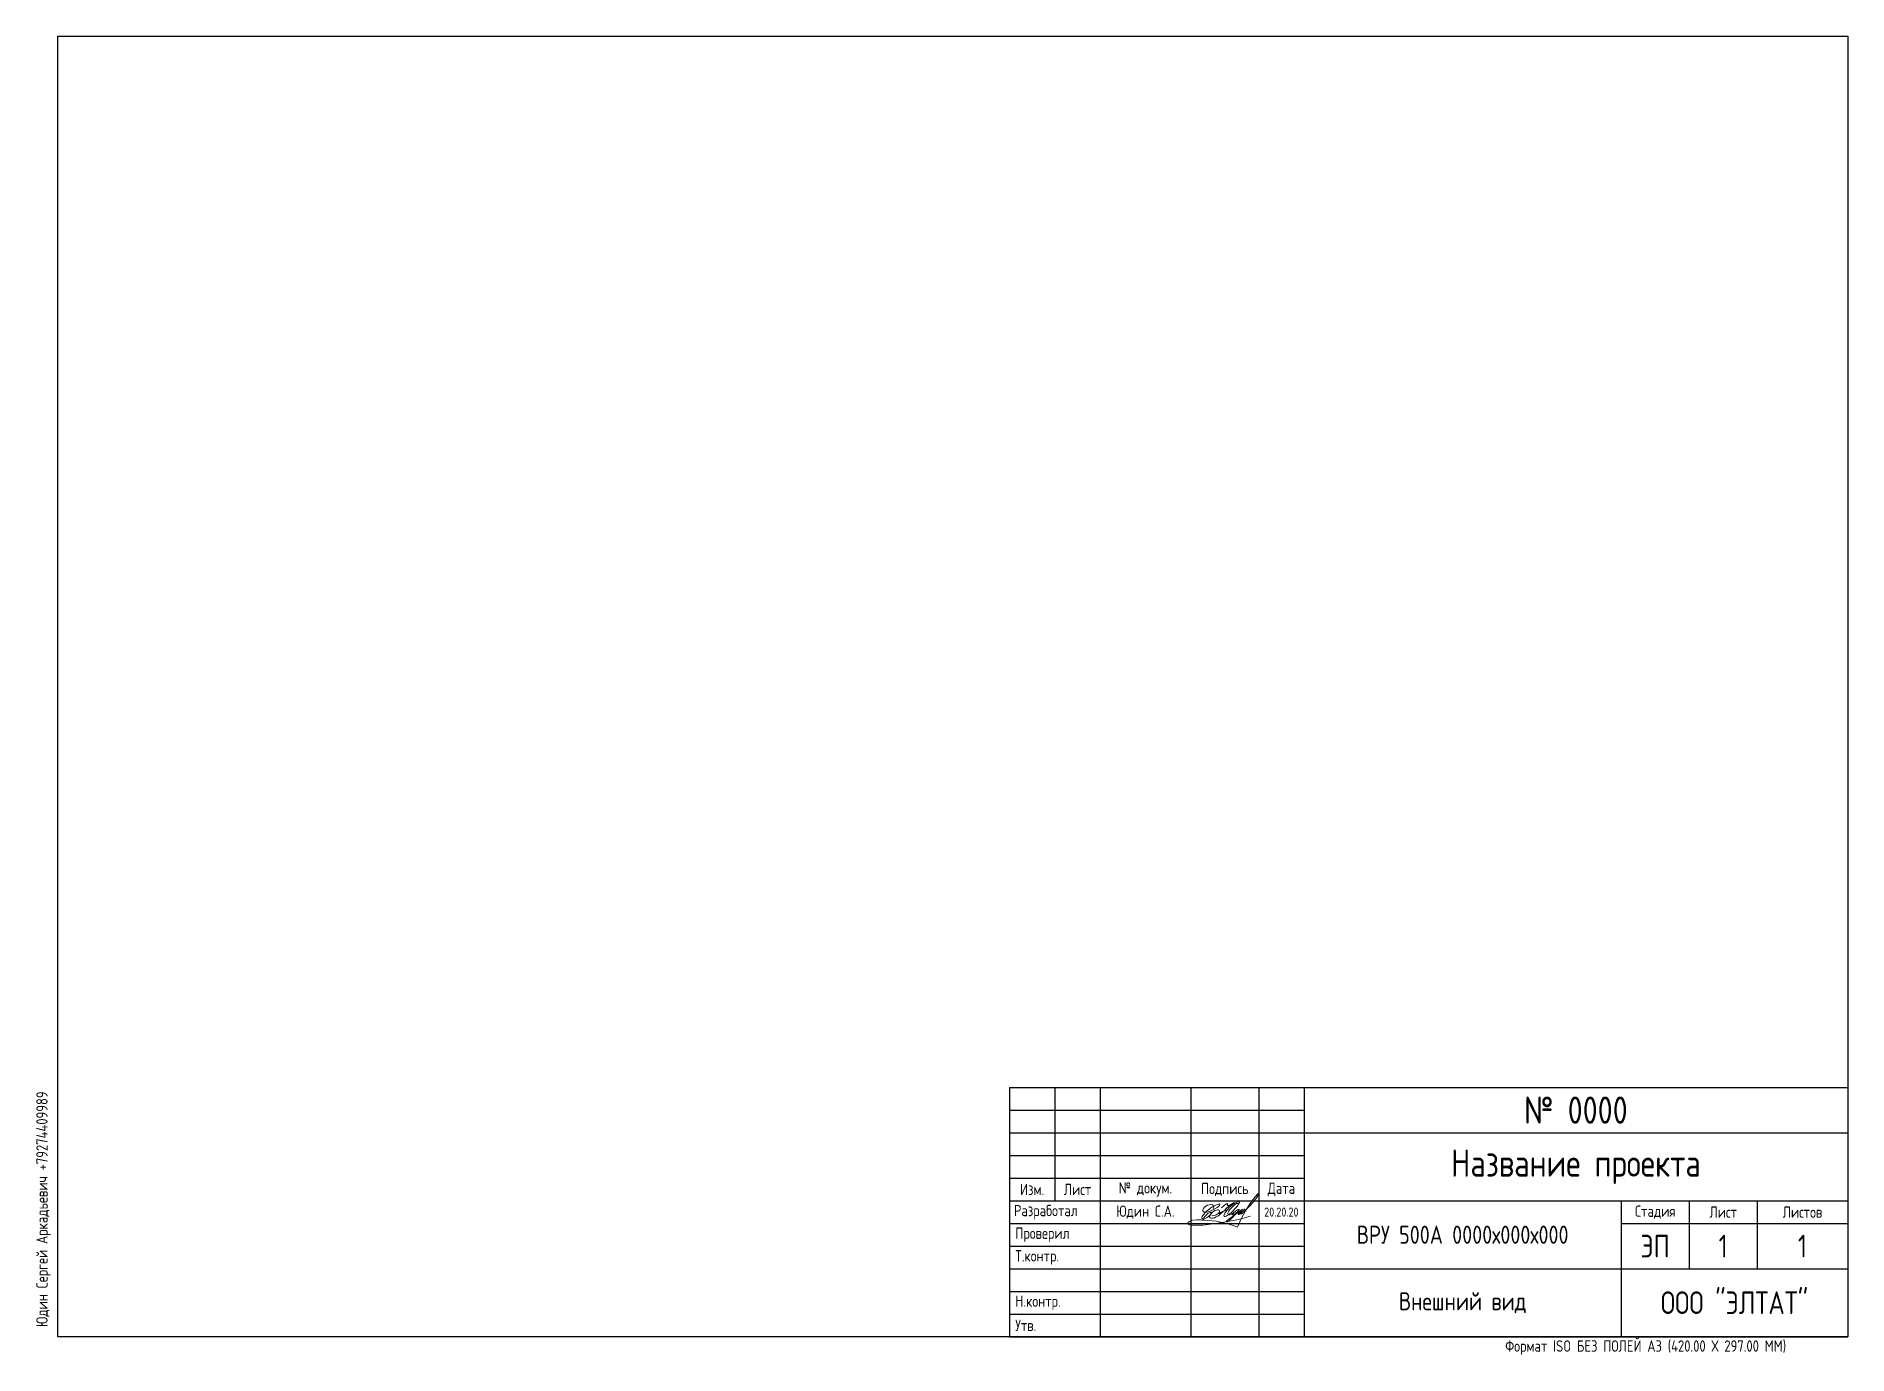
# Paper-space layout 'ГОРИЗОНТАЛЬНЫЙ А3' of a CAD drawing. Header units: millimetres. Extents: x 15 to 415, y 1 to 292.
import ezdxf

# ---------------------------------------------------------------- set-up
doc = ezdxf.new("R2010")
doc.units = ezdxf.units.MM
doc.linetypes.add('0', pattern=[0])
doc.layers.add('ТЕКСТ-РАМКА', color=7, linetype='Continuous', lineweight=0)
doc.styles.get("Standard").update_dxf_attribs({"font": 'arial.ttf'})
doc.styles.add('ГОСТ', font='eskd_win_2.shx', dxfattribs={"height": 6})

# ---------------------------------------------------------------- blocks, each defined once
blk = doc.blocks.new('*T5')
at = {"color": 0, "linetype": 'ByBlock', "lineweight": -2, "transparency": 16777216}
for p, q in [((0, 0), (185, 0)), ((0, 0), (0, -55)), ((10, 0), (10, -25)), ((20, 0), (20, -55)), ((40, 0), (40, -55)), ((55, 0), (55, -55)), ((65, 0), (65, -55)), ((185, 0), (185, -55)), ((0, -5), (65, -5)), ((0, -10), (185, -10)), ((0, -15), (65, -15)), ((0, -20), (65, -20)), ((0, -25), (185, -25)), ((135, -25), (135, -55)), ((150, -25), (150, -40)), ((165, -25), (165, -40)), ((0, -30), (65, -30)), ((135, -30), (185, -30)), ((0, -35), (65, -35)), ((0, -40), (185, -40)), ((0, -45), (65, -45)), ((0, -50), (65, -50)), ((0, -55), (185, -55))]:
    blk.add_line(p, q, dxfattribs=at)
at = {"color": 0, "linetype": '0', "lineweight": 0, "transparency": 16777216}
for s, insert, char_height, width, attachment_point in [('{\\fGOST type A|b0|i0|c204|p34;№ 0000}', (125, -5), 6, 120, 5), ('{\\fGOST type A|b0|i0|c204|p34;Название проекта}', (125, -17.5), 6, 120, 5), ('{\\fGOST type A|b0|i0|c204|p34;Изм.}', (5, -22.5), 2.5, 10, 5), ('{\\fGOST type A|b0|i0|c204|p34;Лист}', (15, -22.5), 2.5, 10, 5), ('{\\fGOST type A|b0|i0|c204|p34;№ докум.}', (30, -22.5), 2.5, 20, 5), ('{\\fGOST type A|b0|i0|c204|p34;Подпись}', (47.5, -22.5), 2.5, 15, 5), ('{\\fGOST type A|b0|i0|c204|p34;Дата}', (60, -22.5), 2.5, 10, 5), (' {\\fGOST type A|b0|i0|c204|p34;Разработал}', (0, -27.5), 2.5, 20, 4), ('{\\fGOST type A|b0|i0|c204|p34;Юдин С.А.}', (30, -27.5), 2.5, 20, 5), ('{\\fGOST type A|b0|i0|c204|p34;20.20.20}', (60, -27.5), 2, 10, 5), ('{\\fGOST type A|b0|i0|c204|p34;Стадия}', (142.5, -27.5), 2.5, 15, 5), ('{\\fGOST type A|b0|i0|c204|p34;Лист}', (157.5, -27.5), 2.5, 15, 5), ('{\\fGOST type A|b0|i0|c204|p34;Листов}', (175, -27.5), 2.5, 20, 5), ('{\\fGOST type A|b0|i0|c204|p34; Проверил}', (0, -32.5), 2.5, 20, 4), ('{\\fGOST type A|b0|i0|c204|p34;ВРУ 500А 0000х000х000}', (100, -32.5), 4, 70, 5), ('{\\fGOST type A|b0|i0|c204|p34; Т.контр.}', (0, -37.5), 2.5, 20, 4), ('{\\fGOST type A|b0|i0|c204|p34;ЭП}', (142.5, -35), 5, 15, 5), ('{\\fGOST type A|b0|i0|c204|p34;1', (157.5, -35), 5, 15, 5), ('{\\fGOST type A|b0|i0|c204|p34;1', (175, -35), 5, 20, 5), ('{\\fGOST type A|b0|i0|c204|p34; Н.контр.}', (0, -47.5), 2.5, 20, 4), ('{\\fGOST type A|b0|i0|c204|p34;Внешний вид}', (100, -47.5), 4, 70, 5), ('{\\fGOST type A|b0|i0|c204|p34;ООО "ЭЛТАТ"}', (160, -47.5), 5, 50, 5), ('{\\fGOST type A|b0|i0|c204|p34; Утв.}', (0, -52.5), 2.5, 20, 4)]:
    blk.add_mtext(s, dxfattribs=dict(at, insert=insert, char_height=char_height, width=width, attachment_point=attachment_point))

psp = doc.layouts.new('ГОРИЗОНТАЛЬНЫЙ А3')

# ---------------------------------------------------------------- linework, layer by layer
at = {"color": 7, "linetype": '0', "lineweight": 30, "transparency": 33554687}
psp.add_lwpolyline([(415, 5), (20, 5), (20, 292), (415, 292)], close=True, dxfattribs=at)
at = {"layer": 'ТЕКСТ-РАМКА', "color": 5, "lineweight": 15, "transparency": 33554687}
for points in [[(281.27, 32.56), (281.06, 32.24), (281.03, 32.09), (281.08, 32.05), (281.24, 32.14), (283.19, 34), (284.33, 35.39), (284.66, 35.88), (284.94, 36.32), (284.97, 36.53), (284.83, 36.53), (284.64, 36.37), (284.2, 35.9), (283.67, 35.2), (283.09, 34.37), (282.05, 32.75), (281.16, 31.04), (280.34, 29.18), (279.59, 29.47), (278.9, 29.69), (278.1, 29.89), (276.91, 30.21), (275.6, 30.46), (273.78, 30.68), (272.22, 30.82), (271.37, 30.8), (270.46, 30.69), (269.89, 30.52), (269.54, 30.34), (269.35, 30.07), (269.38, 29.85), (269.69, 29.69), (270.2, 29.6), (270.9, 29.58), (272.66, 29.63), (275.52, 29.98), (279.45, 30.67), (281.21, 31.04), (283.08, 31.6)], [(274.66, 31.73), (274.89, 31.67), (275.31, 31.71), (275.63, 31.92), (276.02, 32.16), (276.24, 32.4), (276.34, 32.72), (276.28, 32.91), (276.1, 33), (275.91, 33.01), (275.62, 32.96), (275.33, 32.83), (275.03, 32.65), (274.77, 32.45), (274.37, 32.06), (274.21, 31.78), (274.13, 31.48), (274.27, 31.22), (274.6, 31.15), (274.95, 31.16), (275.25, 31.26), (275.64, 31.43), (275.98, 31.62), (276.45, 31.95), (277.44, 32.87), (277.89, 33.33), (278.39, 33.77), (279.01, 34.27), (279.58, 34.63), (278.63, 34.07), (278.32, 33.92), (278.13, 33.92), (278.03, 34.01), (278.15, 34.23), (278.14, 34.36), (278.02, 34.39), (277.82, 34.29), (276.8, 33.47)], [(276.21, 32.11), (276.6, 32.43), (277.03, 32.65), (277.98, 32.97), (278.03, 32.97)], [(278.05, 32.95), (277.74, 32.57), (277.49, 32.23), (277.36, 31.9), (277.29, 31.68), (277.34, 31.53), (277.54, 31.5), (277.79, 31.59), (278.07, 31.73), (278.45, 31.96), (279.06, 32.48), (279.89, 33.34), (280.28, 33.85), (280.45, 34.16), (280.46, 34.36), (280.32, 34.41), (280.12, 34.37), (279.69, 34.11), (279.23, 33.69), (278.7, 33.15), (278.41, 32.78), (278.3, 32.56), (278.19, 32.28), (278.17, 32.07), (278.26, 31.93), (278.61, 31.88), (278.98, 32.02), (279.44, 32.35), (279.89, 32.71), (280.28, 32.97), (280.5, 33.04), (280.59, 32.96), (280.44, 32.66), (280.03, 32.3), (279.61, 31.93), (279.37, 31.81), (279.24, 31.89), (279.35, 32.15), (279.59, 32.46)], [(280.78, 33.05), (279.26, 31.41), (278.9, 31.02), (278.43, 30.59), (278.14, 30.36), (277.91, 30.38), (277.91, 30.51), (278, 30.66), (278.17, 30.78), (278.44, 30.97), (281.43, 33.14), (280.72, 32.44), (280.56, 32.24), (280.49, 32.11), (280.49, 31.98), (280.6, 31.97), (281.92, 33.19)], [(278.04, 32.96), (278.58, 33.56), (278.88, 33.83), (279.22, 34.09), (279.57, 34.36), (279.89, 34.56), (280.33, 34.75), (280.65, 34.72), (280.74, 34.59), (280.62, 34.32), (280.47, 34.2)]]:
    psp.add_lwpolyline(points, dxfattribs=at)
psp.add_lwpolyline([(275.02, 33.3), (275.06, 33.71, 0.151111), (275.06, 33.74), (274.89, 34.05, 0.211211), (274.85, 34.08), (274.41, 34.18, 0.114333), (274.39, 34.18), (273.69, 34.03), (273.36, 33.8), (273.07, 33.58), (272.8, 33.27), (272.7, 33.03), (272.65, 32.8), (272.81, 32.57), (273.09, 32.48), (273.34, 32.46), (273.63, 32.51), (274.06, 32.61), (274.43, 32.8), (274.86, 32.97), (275.35, 33.22), (275.8, 33.48), (276.14, 33.71), (276.36, 33.96), (276.44, 34.15), (276.44, 34.29), (276.32, 34.31), (276.14, 34.26), (275.9, 34.17), (275.5, 34.03), (275.13, 33.82), (274.64, 33.55), (273.96, 33.06), (273.48, 32.67), (273.14, 32.32), (272.86, 32), (272.63, 31.72), (272.51, 31.49), (272.44, 31.21), (272.48, 31.03), (272.63, 31), (272.83, 30.97), (273.07, 31.04), (273.33, 31.15), (273.65, 31.33), (273.97, 31.58), (274.17, 31.75), (274.41, 32), (274.57, 32.37), (274.45, 32.46), (274.3, 32.44), (274.05, 32.34), (273.78, 32.18), (273.46, 31.88), (273.18, 31.58), (272.92, 31.21), (272.83, 30.97), (272.72, 30.71), (272.68, 30.58)], format="xyb", dxfattribs=at)

# ---------------------------------------------------------------- block references
psp.add_blockref('*T5', (230, 60))

# ---------------------------------------------------------------- texts
at = {"color": 7, "linetype": '0', "lineweight": 0, "transparency": 33554687, "insert": (15.22, 7.14), "char_height": 2.5, "attachment_point": 1, "rotation": 90, "style": 'ГОСТ'}
psp.add_mtext_dynamic_manual_height_columns('{\\fGOST type A|b0|i0|c204|p34;Юдин Сергей Аркадьевич +79274409989}', width=90.5461, gutter_width=15, heights=[0], dxfattribs=at)
at = {"color": 7, "linetype": '0', "lineweight": 0, "transparency": 33554687, "insert": (339.4, 4.19), "char_height": 2.5, "attachment_point": 1, "style": 'ГОСТ'}
psp.add_mtext_dynamic_manual_height_columns('{\\fGOST type A|b0|i0|c204|p34;Формат ISO БЕЗ ПОЛЕЙ А3 (420.00 Х 297.00 ММ)}', width=90.5461, gutter_width=15, heights=[0], dxfattribs=at)

doc.saveas('drawing.dxf')
